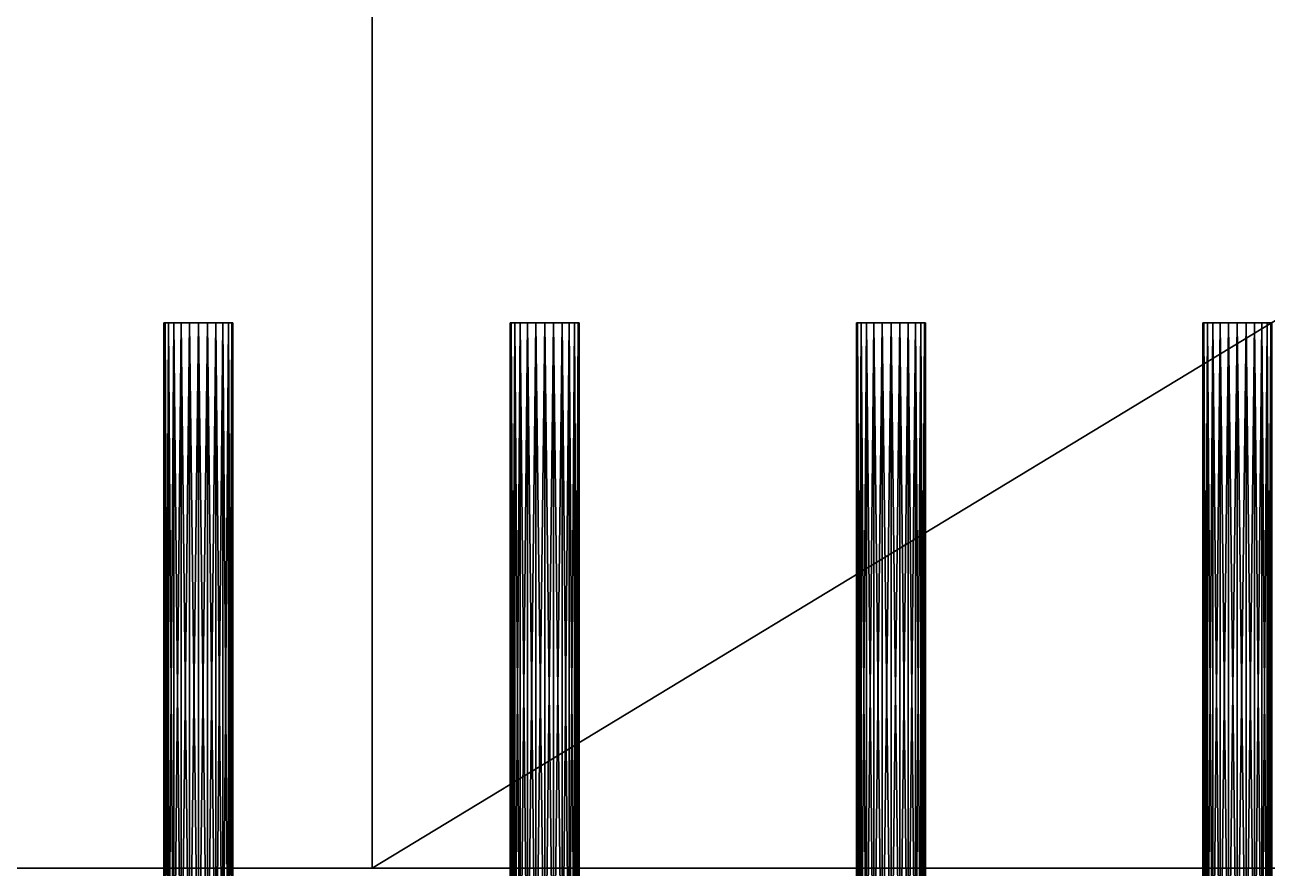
# Model space of a CAD drawing. Extents: x 51.7 to 84.8, y -43.6 to -19.8.
# Drawn here: x 67.827 to 68.739, y -42.77 to -42.151 of the extents above; entities that cross this region are included whole.
import ezdxf

# ---------------------------------------------------------------- set-up
doc = ezdxf.new("R2010")
doc.units = 0
doc.layers.get('0').update_dxf_attribs({"color": 13, "linetype": 'CONTINUOUS'})
doc.layers.add('PINES', color=36, linetype='CONTINUOUS')

# ---------------------------------------------------------------- blocks, each defined once
blk = doc.blocks.new('GROUP_1')
blk.add_line((68.08218, -42.76952, 50.07944), (68.08218, -41.47324, 50.07944))
at = {"color": 9}
mesh = blk.add_polyface(dxfattribs=at)
corners = [(57.35215, -42.76952, 32.49523), (78.70734, -41.47324, 32.49523), (57.35215, -41.47324, 32.49523), (78.70734, -42.76952, 32.49523)]
mesh.append_faces([[corners[k] for k in face] for face in [(0, 1, 2), (1, 0, 3)]], dxfattribs={"vtx0": -1, "color": 9})
mesh = blk.add_polyface(dxfattribs=at)
corners = [(68.08218, -41.47324, 50.07944), (65.94414, -42.76952, 49.78285), (65.94414, -41.47324, 49.78285), (68.08218, -42.76952, 50.07944)]
mesh.append_faces([[corners[k] for k in face] for face in [(0, 1, 2), (1, 0, 3)]], dxfattribs={"vtx0": -1, "color": 9})
mesh = blk.add_polyface(dxfattribs=at)
corners = [(70.22022, -41.47324, 49.78285), (68.08218, -42.76952, 50.07944), (68.08218, -41.47324, 50.07944), (70.22022, -42.76952, 49.78285)]
mesh.append_faces([[corners[k] for k in face] for face in [(0, 1, 2), (1, 0, 3)]], dxfattribs={"vtx0": -1, "color": 9})
at = {"color": 254}
mesh = blk.add_polyface(dxfattribs=at)
corners = [(68.93437, -42.76952, 38.73788), (67.28097, -42.76952, 38.73887), (67.20332, -42.76952, 38.72865), (68.85673, -42.76952, 38.7481), (67.35332, -42.76952, 38.76884), (68.78437, -42.76952, 38.77807), (67.41546, -42.76952, 38.81652), (68.72224, -42.76952, 38.82575), (67.46313, -42.76952, 38.87865), (68.67457, -42.76952, 38.88788), (67.4931, -42.76952, 38.951), (68.6446, -42.76952, 38.96024), (67.50332, -42.76952, 39.02865), (68.63437, -42.76952, 39.03788), (67.4931, -42.76952, 39.10629), (68.6446, -42.76952, 39.11553), (67.46313, -42.76952, 39.17865), (68.67457, -42.76952, 39.18788), (67.41546, -42.76952, 39.24078), (68.72224, -42.76952, 39.25001), (67.35332, -42.76952, 39.28846), (68.78437, -42.76952, 39.29769), (67.28097, -42.76952, 39.31843), (68.85673, -42.76952, 39.32766), (67.20332, -42.76952, 39.32865), (68.93437, -42.76952, 39.33788), (79.91963, -42.76952, 41.65211), (75.90958, -42.76952, 41.57139), (81.08847, -42.76952, 40.92896), (77.21969, -42.76952, 41.98704), (78.59386, -42.76952, 42.0147), (55.06485, -42.76952, 33.74522), (56.33879, -42.76952, 33.91393), (54.26165, -42.76952, 34.78743), (61.13879, -42.76952, 33.91393), (56.33879, -42.76952, 37.21393), (53.77291, -42.76952, 36.00909), (53.63563, -42.76952, 37.31771), (82.80613, -42.76952, 37.3045), (82.59331, -42.76952, 38.66238), (53.86019, -42.76952, 38.6142), (54.42961, -42.76952, 39.80041), (67.12568, -42.76952, 38.73887), (67.05332, -42.76952, 38.76884), (66.99119, -42.76952, 38.81652), (66.94352, -42.76952, 38.87865), (66.91355, -42.76952, 38.951), (66.90332, -42.76952, 39.02865), (66.91355, -42.76952, 39.10629), (66.94352, -42.76952, 39.17865), (66.99119, -42.76952, 39.24078), (67.05332, -42.76952, 39.28846), (67.12568, -42.76952, 39.31843), (80.02409, -42.76952, 32.88931), (57.35215, -42.76952, 32.49523), (78.70734, -42.76952, 32.49523), (56.12169, -42.76952, 32.96137), (81.17536, -42.76952, 33.64013), (82.0669, -42.76952, 34.68621), (71.52298, -42.76952, 34.64142), (71.52298, -42.76952, 37.14142), (82.62574, -42.76952, 35.94193), (64.54109, -42.76952, 37.14142), (61.13879, -42.76952, 37.21393), (64.54109, -42.76952, 34.64142), (69.6799, -42.76952, 40.62171), (82.00469, -42.76952, 39.90442), (69.6799, -42.76952, 43.82171), (75.79188, -42.76952, 43.7267), (75.09195, -42.76952, 45.76858), (66.4799, -42.76952, 43.82171), (69.01202, -42.76952, 38.7481), (69.08437, -42.76952, 38.77807), (69.14651, -42.76952, 38.82575), (69.19418, -42.76952, 38.88788), (69.22415, -42.76952, 38.96024), (69.23437, -42.76952, 39.03788), (69.22415, -42.76952, 39.11553), (69.19418, -42.76952, 39.18788), (69.14651, -42.76952, 39.25001), (69.08437, -42.76952, 39.29769), (69.01202, -42.76952, 39.32766), (55.30077, -42.76952, 40.78652), (66.4799, -42.76952, 40.62171), (60.25478, -42.76952, 41.57139), (56.4077, -42.76952, 41.49788), (60.37248, -42.76952, 43.7267), (61.07241, -42.76952, 45.76858), (73.86264, -42.76952, 47.54284), (62.30172, -42.76952, 47.54284), (72.1968, -42.76952, 48.91548), (63.96756, -42.76952, 48.91548), (70.22022, -42.76952, 49.78285), (65.94414, -42.76952, 49.78285), (68.08218, -42.76952, 50.07944), (57.66661, -42.76952, 41.88061), (58.98217, -42.76952, 41.90575)]
mesh.append_faces([[corners[k] for k in face] for face in [(29, 26, 30), (53, 54, 55), (93, 92, 94), (95, 84, 96)]], dxfattribs={"vtx0": -1, "color": 254})
mesh.append_faces([[corners[k] for k in face] for face in [(1, 3, 4), (4, 5, 6), (6, 7, 8), (8, 9, 10), (10, 11, 12), (12, 13, 14), (14, 15, 16), (16, 17, 18), (18, 19, 20), (20, 21, 22), (22, 23, 24), (26, 27, 28), (27, 26, 29), (31, 32, 33), (32, 31, 34), (33, 35, 36), (36, 35, 37), (37, 39, 40), (40, 2, 41), (54, 53, 56), (56, 57, 31), (59, 58, 60), (60, 38, 62), (63, 38, 35), (34, 64, 63), (64, 34, 59), (28, 65, 66), (65, 27, 67), (67, 69, 70), (0, 66, 71), (71, 66, 72), (72, 66, 73), (73, 66, 74), (74, 66, 75), (75, 66, 76), (76, 66, 77), (77, 66, 78), (78, 66, 79), (79, 66, 80), (80, 66, 81), (81, 66, 25), (41, 66, 82), (83, 66, 65), (82, 84, 85), (84, 70, 86), (86, 70, 87), (87, 88, 89), (89, 90, 91), (91, 92, 93)]], dxfattribs={"vtx0": -1, "vtx1": -1, "color": 254})
mesh.append_faces([[corners[k] for k in face] for face in [(37, 35, 38), (40, 39, 2), (41, 24, 25), (31, 57, 34), (34, 58, 59), (62, 38, 63), (65, 28, 27), (39, 0, 2), (25, 66, 41), (82, 66, 83), (82, 83, 84), (87, 70, 69)]], dxfattribs={"vtx0": -1, "vtx1": -1, "vtx2": -1, "color": 254})
mesh.append_faces([[corners[k] for k in face] for face in [(0, 1, 2), (1, 0, 3), (4, 3, 5), (6, 5, 7), (8, 7, 9), (10, 9, 11), (12, 11, 13), (14, 13, 15), (16, 15, 17), (18, 17, 19), (20, 19, 21), (22, 21, 23), (24, 23, 25), (33, 32, 35), (37, 38, 39), (41, 2, 42), (41, 42, 43), (41, 43, 44), (41, 44, 45), (41, 45, 46), (41, 46, 47), (41, 47, 48), (41, 48, 49), (41, 49, 50), (41, 50, 51), (41, 51, 52), (41, 52, 24), (56, 53, 57), (34, 57, 58), (60, 58, 61), (60, 61, 38), (63, 64, 62), (67, 27, 68), (67, 68, 69), (0, 39, 66), (84, 83, 70), (87, 69, 88), (89, 88, 90), (91, 90, 92), (84, 95, 85)]], dxfattribs={"vtx0": -1, "vtx2": -1, "color": 254})
blk = doc.blocks.new('COMPONENT_2_')
blk.add_blockref('GROUP_1', (0, 0))
blk = doc.blocks.new('AGRUPAR_1')
at = {"layer": 'PINES'}
for p, q in [((0.01268, 0.04732, 0.54), (0.01268, 0.04732)), ((0.0188, 0.04986, 0.54), (0.0188, 0.04986)), ((0.02536, 0.05072, 0.54), (0.02536, 0.05072)), ((0.03192, 0.04986, 0.54), (0.03192, 0.04986)), ((0.03804, 0.04732, 0.54), (0.03804, 0.04732)), ((0.0034, 0.03804, 0.54), (0.0034, 0.03804)), ((0.00743, 0.04329, 0.54), (0.00743, 0.04329)), ((0.04329, 0.04329, 0.54), (0.04329, 0.04329)), ((0.04732, 0.03804, 0.54), (0.04732, 0.03804)), ((0.00086, 0.03192, 0.54), (0.00086, 0.03192)), ((0.04986, 0.03192, 0.54), (0.04986, 0.03192)), ((0, 0.02536, 0.54), (0, 0.02536)), ((0.00086, 0.0188, 0.54), (0.00086, 0.0188)), ((0.04986, 0.0188, 0.54), (0.04986, 0.0188)), ((0.05072, 0.02536, 0.54), (0.05072, 0.02536)), ((0.0034, 0.01268, 0.54), (0.0034, 0.01268)), ((0.04732, 0.01268, 0.54), (0.04732, 0.01268)), ((0.00743, 0.00743, 0.54), (0.00743, 0.00743)), ((0.01268, 0.0034, 0.54), (0.01268, 0.0034)), ((0.0188, 0.00086, 0.54), (0.0188, 0.00086)), ((0.02536, 0, 0.54), (0.02536, 0)), ((0.03192, 0.00086, 0.54), (0.03192, 0.00086)), ((0.03804, 0.0034, 0.54), (0.03804, 0.0034)), ((0.04329, 0.00743, 0.54), (0.04329, 0.00743))]:
    blk.add_line(p, q, dxfattribs=at)
for centre in [(0.02536, 0.02536, 0.54), (0.02536, 0.02536)]:
    blk.add_circle(centre, 0.02536, dxfattribs=at)
mesh = blk.add_polyface(dxfattribs=at)
corners = [(0.00086, 0.0188, 0.54), (0.00086, 0.03192, 0.54), (0, 0.02536, 0.54), (0.0034, 0.01268, 0.54), (0.0034, 0.03804, 0.54), (0.00743, 0.00743, 0.54), (0.00743, 0.04329, 0.54), (0.01268, 0.0034, 0.54), (0.01268, 0.04732, 0.54), (0.0188, 0.00086, 0.54), (0.0188, 0.04986, 0.54), (0.02536, 0, 0.54), (0.02536, 0.05072, 0.54), (0.03192, 0.00086, 0.54), (0.03192, 0.04986, 0.54), (0.03804, 0.0034, 0.54), (0.03804, 0.04732, 0.54), (0.04329, 0.00743, 0.54), (0.04329, 0.04329, 0.54), (0.04732, 0.01268, 0.54), (0.04732, 0.03804, 0.54), (0.04986, 0.0188, 0.54), (0.04986, 0.03192, 0.54), (0.05072, 0.02536, 0.54)]
mesh.append_faces([[corners[k] for k in face] for face in [(0, 1, 2), (22, 21, 23)]], dxfattribs={"vtx0": -1})
mesh.append_faces([[corners[k] for k in face] for face in [(1, 3, 4), (4, 5, 6), (6, 7, 8), (8, 9, 10), (10, 11, 12), (12, 13, 14), (14, 15, 16), (16, 17, 18), (18, 19, 20), (20, 21, 22)]], dxfattribs={"vtx0": -1, "vtx1": -1})
mesh.append_faces([[corners[k] for k in face] for face in [(1, 0, 3), (4, 3, 5), (6, 5, 7), (8, 7, 9), (10, 9, 11), (12, 11, 13), (14, 13, 15), (16, 15, 17), (18, 17, 19), (20, 19, 21)]], dxfattribs={"vtx0": -1, "vtx2": -1})
mesh = blk.add_polyface(dxfattribs=at)
corners = [(0.00086, 0.03192), (0.00086, 0.0188), (0, 0.02536), (0.0034, 0.03804), (0.0034, 0.01268), (0.00743, 0.00743), (0.00743, 0.04329), (0.01268, 0.04732), (0.01268, 0.0034), (0.0188, 0.00086), (0.0188, 0.04986), (0.02536, 0), (0.02536, 0.05072), (0.03192, 0.04986), (0.03192, 0.00086), (0.03804, 0.0034), (0.03804, 0.04732), (0.04329, 0.00743), (0.04329, 0.04329), (0.04732, 0.01268), (0.04732, 0.03804), (0.04986, 0.03192), (0.04986, 0.0188), (0.05072, 0.02536)]
mesh.append_faces([[corners[k] for k in face] for face in [(0, 1, 2), (22, 21, 23)]], dxfattribs={"vtx0": -1})
mesh.append_faces([[corners[k] for k in face] for face in [(1, 3, 4), (4, 3, 5), (5, 7, 8), (8, 7, 9), (9, 10, 11), (11, 13, 14), (14, 13, 15), (15, 16, 17), (17, 18, 19), (19, 21, 22)]], dxfattribs={"vtx0": -1, "vtx1": -1})
mesh.append_faces([[corners[k] for k in face] for face in [(1, 0, 3), (5, 3, 6), (5, 6, 7), (9, 7, 10), (11, 10, 12), (11, 12, 13), (15, 13, 16), (17, 16, 18), (19, 18, 20), (19, 20, 21)]], dxfattribs={"vtx0": -1, "vtx2": -1})
mesh = blk.add_polyface(dxfattribs=at)
corners = [(0.00743, 0.04329, 0.54), (0.01268, 0.04732), (0.00743, 0.04329), (0.01268, 0.04732, 0.54)]
mesh.append_faces([[corners[k] for k in face] for face in [(0, 1, 2), (1, 0, 3)]], dxfattribs={"vtx0": -1})
mesh = blk.add_polyface(dxfattribs=at)
corners = [(0.01268, 0.04732, 0.54), (0.0188, 0.04986), (0.01268, 0.04732), (0.0188, 0.04986, 0.54)]
mesh.append_faces([[corners[k] for k in face] for face in [(0, 1, 2), (1, 0, 3)]], dxfattribs={"vtx0": -1})
mesh = blk.add_polyface(dxfattribs=at)
corners = [(0.0188, 0.04986, 0.54), (0.02536, 0.05072), (0.0188, 0.04986), (0.02536, 0.05072, 0.54)]
mesh.append_faces([[corners[k] for k in face] for face in [(0, 1, 2), (1, 0, 3)]], dxfattribs={"vtx0": -1})
mesh = blk.add_polyface(dxfattribs=at)
corners = [(0.02536, 0.05072, 0.54), (0.03192, 0.04986), (0.02536, 0.05072), (0.03192, 0.04986, 0.54)]
mesh.append_faces([[corners[k] for k in face] for face in [(0, 1, 2), (1, 0, 3)]], dxfattribs={"vtx0": -1})
mesh = blk.add_polyface(dxfattribs=at)
corners = [(0.03192, 0.04986, 0.54), (0.03804, 0.04732), (0.03192, 0.04986), (0.03804, 0.04732, 0.54)]
mesh.append_faces([[corners[k] for k in face] for face in [(0, 1, 2), (1, 0, 3)]], dxfattribs={"vtx0": -1})
mesh = blk.add_polyface(dxfattribs=at)
corners = [(0.03804, 0.04732, 0.54), (0.04329, 0.04329), (0.03804, 0.04732), (0.04329, 0.04329, 0.54)]
mesh.append_faces([[corners[k] for k in face] for face in [(0, 1, 2), (1, 0, 3)]], dxfattribs={"vtx0": -1})
mesh = blk.add_polyface(dxfattribs=at)
corners = [(0.0034, 0.03804, 0.54), (0.00086, 0.03192), (0.00086, 0.03192, 0.54), (0.0034, 0.03804)]
mesh.append_faces([[corners[k] for k in face] for face in [(0, 1, 2), (1, 0, 3)]], dxfattribs={"vtx0": -1})
mesh = blk.add_polyface(dxfattribs=at)
corners = [(0.00743, 0.04329, 0.54), (0.0034, 0.03804), (0.0034, 0.03804, 0.54), (0.00743, 0.04329)]
mesh.append_faces([[corners[k] for k in face] for face in [(0, 1, 2), (1, 0, 3)]], dxfattribs={"vtx0": -1})
mesh = blk.add_polyface(dxfattribs=at)
corners = [(0.04329, 0.04329), (0.04732, 0.03804, 0.54), (0.04732, 0.03804), (0.04329, 0.04329, 0.54)]
mesh.append_faces([[corners[k] for k in face] for face in [(0, 1, 2), (1, 0, 3)]], dxfattribs={"vtx0": -1})
mesh = blk.add_polyface(dxfattribs=at)
corners = [(0.04732, 0.03804), (0.04986, 0.03192, 0.54), (0.04986, 0.03192), (0.04732, 0.03804, 0.54)]
mesh.append_faces([[corners[k] for k in face] for face in [(0, 1, 2), (1, 0, 3)]], dxfattribs={"vtx0": -1})
mesh = blk.add_polyface(dxfattribs=at)
corners = [(0.00086, 0.03192, 0.54), (0, 0.02536), (0, 0.02536, 0.54), (0.00086, 0.03192)]
mesh.append_faces([[corners[k] for k in face] for face in [(0, 1, 2), (1, 0, 3)]], dxfattribs={"vtx0": -1})
mesh = blk.add_polyface(dxfattribs=at)
corners = [(0.04986, 0.03192), (0.05072, 0.02536, 0.54), (0.05072, 0.02536), (0.04986, 0.03192, 0.54)]
mesh.append_faces([[corners[k] for k in face] for face in [(0, 1, 2), (1, 0, 3)]], dxfattribs={"vtx0": -1})
mesh = blk.add_polyface(dxfattribs=at)
corners = [(0, 0.02536, 0.54), (0.00086, 0.0188), (0.00086, 0.0188, 0.54), (0, 0.02536)]
mesh.append_faces([[corners[k] for k in face] for face in [(0, 1, 2), (1, 0, 3)]], dxfattribs={"vtx0": -1})
mesh = blk.add_polyface(dxfattribs=at)
corners = [(0.00086, 0.0188, 0.54), (0.0034, 0.01268), (0.0034, 0.01268, 0.54), (0.00086, 0.0188)]
mesh.append_faces([[corners[k] for k in face] for face in [(0, 1, 2), (1, 0, 3)]], dxfattribs={"vtx0": -1})
mesh = blk.add_polyface(dxfattribs=at)
corners = [(0.04986, 0.0188), (0.04732, 0.01268, 0.54), (0.04732, 0.01268), (0.04986, 0.0188, 0.54)]
mesh.append_faces([[corners[k] for k in face] for face in [(0, 1, 2), (1, 0, 3)]], dxfattribs={"vtx0": -1})
mesh = blk.add_polyface(dxfattribs=at)
corners = [(0.05072, 0.02536), (0.04986, 0.0188, 0.54), (0.04986, 0.0188), (0.05072, 0.02536, 0.54)]
mesh.append_faces([[corners[k] for k in face] for face in [(0, 1, 2), (1, 0, 3)]], dxfattribs={"vtx0": -1})
mesh = blk.add_polyface(dxfattribs=at)
corners = [(0.0034, 0.01268, 0.54), (0.00743, 0.00743), (0.00743, 0.00743, 0.54), (0.0034, 0.01268)]
mesh.append_faces([[corners[k] for k in face] for face in [(0, 1, 2), (1, 0, 3)]], dxfattribs={"vtx0": -1})
mesh = blk.add_polyface(dxfattribs=at)
corners = [(0.04732, 0.01268), (0.04329, 0.00743, 0.54), (0.04329, 0.00743), (0.04732, 0.01268, 0.54)]
mesh.append_faces([[corners[k] for k in face] for face in [(0, 1, 2), (1, 0, 3)]], dxfattribs={"vtx0": -1})
mesh = blk.add_polyface(dxfattribs=at)
corners = [(0.01268, 0.0034, 0.54), (0.00743, 0.00743), (0.01268, 0.0034), (0.00743, 0.00743, 0.54)]
mesh.append_faces([[corners[k] for k in face] for face in [(0, 1, 2), (1, 0, 3)]], dxfattribs={"vtx0": -1})
mesh = blk.add_polyface(dxfattribs=at)
corners = [(0.0188, 0.00086, 0.54), (0.01268, 0.0034), (0.0188, 0.00086), (0.01268, 0.0034, 0.54)]
mesh.append_faces([[corners[k] for k in face] for face in [(0, 1, 2), (1, 0, 3)]], dxfattribs={"vtx0": -1})
mesh = blk.add_polyface(dxfattribs=at)
corners = [(0.02536, 0, 0.54), (0.0188, 0.00086), (0.02536, 0), (0.0188, 0.00086, 0.54)]
mesh.append_faces([[corners[k] for k in face] for face in [(0, 1, 2), (1, 0, 3)]], dxfattribs={"vtx0": -1})
mesh = blk.add_polyface(dxfattribs=at)
corners = [(0.03192, 0.00086, 0.54), (0.02536, 0), (0.03192, 0.00086), (0.02536, 0, 0.54)]
mesh.append_faces([[corners[k] for k in face] for face in [(0, 1, 2), (1, 0, 3)]], dxfattribs={"vtx0": -1})
mesh = blk.add_polyface(dxfattribs=at)
corners = [(0.03804, 0.0034, 0.54), (0.03192, 0.00086), (0.03804, 0.0034), (0.03192, 0.00086, 0.54)]
mesh.append_faces([[corners[k] for k in face] for face in [(0, 1, 2), (1, 0, 3)]], dxfattribs={"vtx0": -1})
mesh = blk.add_polyface(dxfattribs=at)
corners = [(0.04329, 0.00743, 0.54), (0.03804, 0.0034), (0.04329, 0.00743), (0.03804, 0.0034, 0.54)]
mesh.append_faces([[corners[k] for k in face] for face in [(0, 1, 2), (1, 0, 3)]], dxfattribs={"vtx0": -1})
blk = doc.blocks.new('AGRUPAR_2')
at = {"layer": 'PINES'}
for p in [(0.762, 0), (1.016, 0), (1.27, 0), (1.524, 0)]:
    blk.add_blockref('AGRUPAR_1', p, dxfattribs=at)
blk = doc.blocks.new('AGRUPAR_3')
at = {"layer": 'PINES'}
for p in [(0, 2.4), (0, 0)]:
    blk.add_blockref('AGRUPAR_2', p, dxfattribs=at)
blk = doc.blocks.new('COMPONENT_2__2')
at = {"layer": 'PINES', "color": 8}
blk.add_blockref('AGRUPAR_3', (-0.91492, -1.22534, -0.4), dxfattribs=at)

msp = doc.modelspace()

# ---------------------------------------------------------------- block references
msp.add_blockref('COMPONENT_2_', (0, 0))
at = {"extrusion": (0, -1, 8.00521e-15)}
msp.add_blockref('COMPONENT_2__2', (68.08218, 42.22481, 42.76952), dxfattribs=at)

doc.saveas('drawing.dxf')
